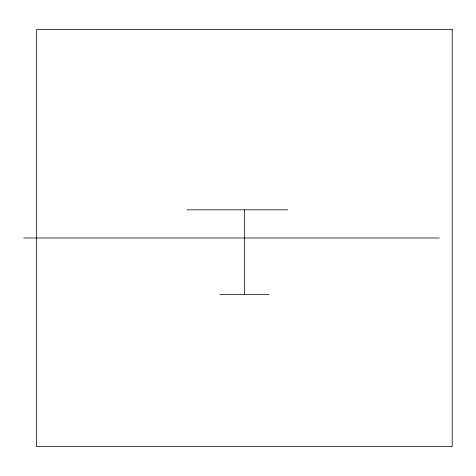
<?xml version="1.0" encoding="UTF-8"?>
<svg xmlns="http://www.w3.org/2000/svg" width="476" height="476" viewBox="0 0 476 476"><rect width="100%" height="100%" fill="white"/><g stroke="black" fill="none" stroke-linecap="round" stroke-linejoin="round"><path stroke-width="0.71" d="M187.217 209.833L287.724 209.833M23.8 238L439.372 238M219.847 294.436L268.976 294.436M244.414 209.833L244.414 294.436M452.2 29.357L36.628 29.357L36.628 446.643L452.2 446.643L452.2 29.357"/></g></svg>
